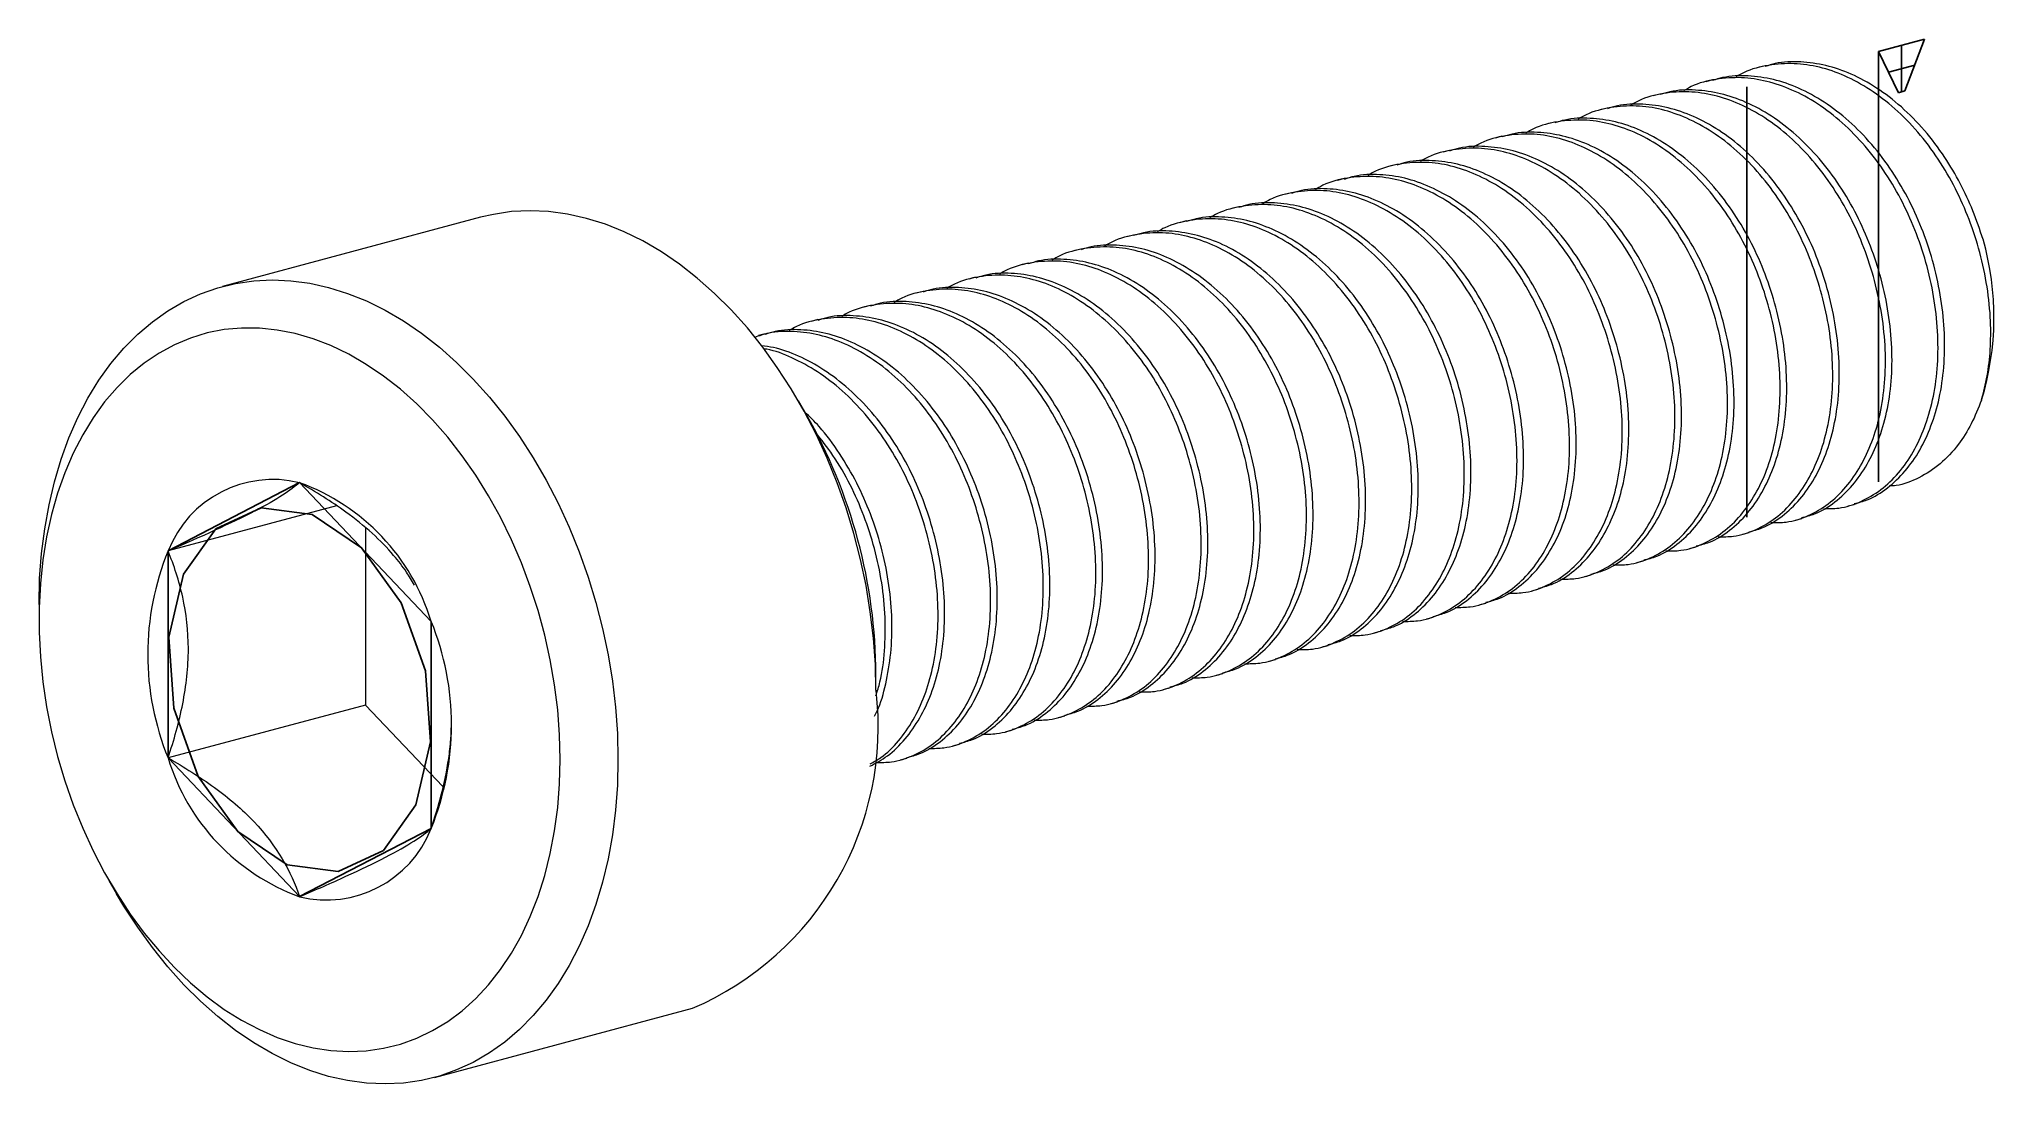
# Model space of a CAD drawing. Header units: millimetres. Extents: x -12.4 to 0.8, y -5.5 to 1.5.
import ezdxf

# ---------------------------------------------------------------- set-up
doc = ezdxf.new("R2010")
doc.units = ezdxf.units.MM
doc.linetypes.add('CENTERX2', pattern=[20.32, 12.7, -2.54, 2.54, -2.54])

msp = doc.modelspace()

# ---------------------------------------------------------------- linework, layer by layer
at = {"color": 7, "linetype": 'Continuous'}
for p, q in [((0.309, 1.528), (0, 1.445)), ((0.133, 1.168), (0, 1.445)), ((0.309, 1.528), (0.177, 1.18)), ((0.177, 1.18), (0.133, 1.168)), ((-10.607, -1.451), (-11.49, -1.91)), ((-9.723, -2.383), (-10.607, -1.451)), ((-11.49, -1.91), (-11.49, -3.3)), ((-9.723, -3.774), (-9.723, -2.383)), ((-11.49, -3.3), (-10.607, -4.232)), ((-10.607, -4.232), (-9.723, -3.774))]:
    msp.add_line(p, q, dxfattribs=at)
at = {"color": 7, "linetype": 'CENTERX2'}
for p, q in [((0, 1.445), (0, -1.445)), ((0.155, 1.487), (0.155, 1.174)), ((0.243, 1.354), (0.066, 1.306)), ((-0.884, 1.208), (-0.884, -1.682))]:
    msp.add_line(p, q, dxfattribs=at)
at = {"color": 7, "linetype": 'Continuous', "lineweight": 15}
for p, q in [((-0.762, 1.349), (-0.807, 1.337)), ((-1.116, 1.254), (-1.16, 1.242)), ((-1.823, 1.064), (-1.867, 1.053)), ((-1.47, 1.159), (-1.514, 1.147)), ((-2.177, 0.97), (-2.221, 0.958)), ((-2.53, 0.875), (-2.574, 0.863)), ((-3.237, 0.686), (-3.282, 0.674)), ((-2.884, 0.78), (-2.928, 0.768)), ((-3.591, 0.591), (-3.635, 0.579)), ((-4.298, 0.401), (-4.342, 0.39)), ((-3.944, 0.496), (-3.989, 0.484)), ((-9.391, 0.331), (-11.124, -0.133)), ((-4.652, 0.307), (-4.696, 0.295)), ((-5.005, 0.212), (-5.049, 0.2)), ((-5.712, 0.023), (-5.756, 0.011)), ((-5.359, 0.117), (-5.403, 0.105)), ((-6.066, -0.072), (-6.11, -0.084)), ((-6.773, -0.262), (-6.817, -0.273)), ((-6.419, -0.167), (-6.464, -0.179)), ((-7.126, -0.356), (-7.171, -0.368)), ((-7.48, -0.451), (-7.524, -0.463)), ((-7.204, -0.992), (-7.256, -0.902)), ((-10.359, -1.606), (-11.49, -1.91)), ((-0.561, -1.703), (-0.516, -1.691)), ((-0.207, -1.608), (-0.163, -1.597)), ((-10.165, -1.755), (-10.165, -2.945)), ((-0.914, -1.798), (-0.87, -1.786)), ((-1.268, -1.893), (-1.224, -1.881)), ((-1.975, -2.082), (-1.931, -2.07)), ((-1.621, -1.987), (-1.577, -1.975)), ((-2.328, -2.177), (-2.284, -2.165)), ((-12.357, -2.269), (-12.357, -2.373)), ((-3.036, -2.366), (-2.991, -2.354)), ((-2.682, -2.271), (-2.638, -2.26)), ((-3.389, -2.461), (-3.345, -2.449)), ((-3.743, -2.556), (-3.698, -2.544)), ((-6.735, -2.846), (-6.735, -2.742)), ((-4.45, -2.745), (-4.406, -2.733)), ((-4.096, -2.65), (-4.052, -2.638)), ((-4.803, -2.84), (-4.759, -2.828)), ((-10.165, -2.945), (-11.49, -3.3)), ((-10.165, -2.945), (-9.645, -3.493)), ((-5.51, -3.029), (-5.466, -3.017)), ((-5.157, -2.934), (-5.113, -2.923)), ((-5.864, -3.124), (-5.82, -3.112)), ((-6.217, -3.219), (-6.173, -3.207)), ((-6.571, -3.313), (-6.527, -3.302)), ((-11.888, -4.123), (-11.836, -4.213)), ((-9.7, -5.446), (-7.968, -4.982))]:
    msp.add_line(p, q, dxfattribs=at)
at = {"color": 7, "linetype": 'Continuous', "lineweight": 15, "flags": 128}
for points in [[(-6.735, -2.846), (-6.739, -2.672), (-6.752, -2.496), (-6.773, -2.319), (-6.801, -2.143), (-6.838, -1.967), (-6.883, -1.793), (-6.936, -1.621), (-6.996, -1.452), (-7.063, -1.287), (-7.137, -1.126), (-7.218, -0.97), (-7.305, -0.82), (-7.398, -0.677), (-7.496, -0.541), (-7.599, -0.412), (-7.707, -0.291), (-7.82, -0.18), (-7.936, -0.077), (-8.055, 0.016), (-8.176, 0.099), (-8.3, 0.172), (-8.426, 0.233), (-8.553, 0.284), (-8.68, 0.324), (-8.807, 0.352), (-8.934, 0.369), (-9.059, 0.375), (-9.183, 0.369), (-9.305, 0.351), (-9.391, 0.331)], [(-12.357, -2.269), (-12.353, -2.096), (-12.34, -1.927), (-12.319, -1.762), (-12.29, -1.601), (-12.253, -1.445), (-12.209, -1.294), (-12.156, -1.15), (-12.096, -1.014), (-12.029, -0.884), (-11.955, -0.763), (-11.874, -0.651), (-11.787, -0.548), (-11.694, -0.454), (-11.596, -0.37), (-11.492, -0.297), (-11.384, -0.235), (-11.272, -0.183), (-11.156, -0.142), (-11.037, -0.113), (-10.915, -0.096), (-10.792, -0.089), (-10.666, -0.095), (-10.539, -0.112), (-10.412, -0.14), (-10.285, -0.18), (-10.158, -0.231), (-10.033, -0.293), (-9.909, -0.365), (-9.787, -0.448), (-9.668, -0.541), (-9.552, -0.644), (-9.44, -0.756), (-9.332, -0.876), (-9.228, -1.005), (-9.13, -1.141), (-9.037, -1.284), (-8.95, -1.434), (-8.869, -1.59), (-8.795, -1.751), (-8.728, -1.916), (-8.668, -2.085), (-8.616, -2.257), (-8.571, -2.431), (-8.534, -2.607), (-8.505, -2.784), (-8.484, -2.96), (-8.472, -3.136), (-8.468, -3.31)], [(-8.857, -3.31), (-8.861, -3.145), (-8.873, -2.978), (-8.894, -2.81), (-8.923, -2.642), (-8.96, -2.476), (-9.005, -2.311), (-9.057, -2.149), (-9.117, -1.99), (-9.184, -1.835), (-9.257, -1.684), (-9.337, -1.54), (-9.424, -1.401), (-9.515, -1.27), (-9.612, -1.146), (-9.714, -1.03), (-9.82, -0.922), (-9.93, -0.824), (-10.043, -0.735), (-10.159, -0.657), (-10.276, -0.588), (-10.396, -0.531), (-10.516, -0.485), (-10.637, -0.449), (-10.757, -0.426), (-10.877, -0.413), (-10.996, -0.413), (-11.113, -0.423), (-11.227, -0.446), (-11.339, -0.48), (-11.447, -0.525), (-11.55, -0.581), (-11.65, -0.648), (-11.744, -0.725), (-11.833, -0.812), (-11.917, -0.909), (-11.994, -1.016), (-12.064, -1.131), (-12.127, -1.254), (-12.183, -1.385), (-12.232, -1.522), (-12.273, -1.666), (-12.306, -1.816), (-12.331, -1.97), (-12.347, -2.129), (-12.356, -2.291), (-12.356, -2.455), (-12.347, -2.622), (-12.331, -2.789), (-12.306, -2.957), (-12.273, -3.124), (-12.232, -3.29), (-12.183, -3.454), (-12.127, -3.615), (-12.064, -3.772), (-11.994, -3.924), (-11.917, -4.072), (-11.833, -4.214), (-11.744, -4.349), (-11.65, -4.477), (-11.55, -4.597), (-11.447, -4.709), (-11.339, -4.811), (-11.227, -4.905), (-11.113, -4.989), (-10.996, -5.062), (-10.877, -5.125), (-10.757, -5.177), (-10.637, -5.218), (-10.516, -5.247), (-10.396, -5.265), (-10.276, -5.272), (-10.159, -5.267), (-10.043, -5.25), (-9.93, -5.222), (-9.82, -5.183), (-9.714, -5.132), (-9.612, -5.07), (-9.515, -4.998), (-9.424, -4.916), (-9.337, -4.824), (-9.257, -4.722), (-9.184, -4.611), (-9.117, -4.492), (-9.057, -4.365), (-9.005, -4.231), (-8.96, -4.09), (-8.923, -3.943), (-8.894, -3.791), (-8.873, -3.634), (-8.861, -3.474), (-8.857, -3.31)], [(-8.468, -3.31), (-8.472, -3.483), (-8.484, -3.652), (-8.505, -3.817), (-8.534, -3.978), (-8.571, -4.134), (-8.616, -4.285), (-8.668, -4.429), (-8.728, -4.565), (-8.795, -4.695), (-8.869, -4.816), (-8.95, -4.928), (-9.037, -5.031), (-9.13, -5.125), (-9.228, -5.209), (-9.332, -5.282), (-9.44, -5.345), (-9.552, -5.396), (-9.668, -5.437), (-9.787, -5.466), (-9.909, -5.484), (-10.033, -5.49), (-10.158, -5.484), (-10.285, -5.467), (-10.412, -5.439), (-10.539, -5.399), (-10.666, -5.348), (-10.792, -5.286), (-10.915, -5.214), (-11.037, -5.131), (-11.156, -5.038), (-11.272, -4.935), (-11.384, -4.824), (-11.492, -4.703), (-11.596, -4.574), (-11.694, -4.438), (-11.787, -4.295), (-11.836, -4.213)]]:
    msp.add_lwpolyline(points, dxfattribs=at)
at = {"color": 7, "linetype": 'CENTERX2', "flags": 128}
msp.add_lwpolyline([(-9.761, -2.716), (-9.925, -2.258), (-10.192, -1.889), (-10.522, -1.666), (-10.865, -1.621), (-11.169, -1.762), (-11.387, -2.067), (-11.486, -2.49), (-11.452, -2.967), (-11.289, -3.425), (-11.022, -3.794), (-10.691, -4.018), (-10.348, -4.063), (-10.044, -3.922), (-9.826, -3.616), (-9.727, -3.193), (-9.761, -2.716)], dxfattribs=at)
at = {"color": 7, "linetype": 'Continuous', "lineweight": 15}
for centre, radius, start, end in [((-1.139, -0.34), 1.914, 343.0475, 15.8629), ((-10.287, -2.756), 3.552, 0.2223, 29.7736), ((-10.787, -2.185), 0.755, 76.1863, 158.6486), ((-11.095, -2.8), 1.434, 16.8776, 70.0801), ((-9.79, -2.605), 1.837, 157.7615, 202.2385), ((-11.423, -3.078), 1.837, 337.7615, 22.2385), ((-8.778, -3.09), 2.058, 293.1906, 6.8079), ((-10.118, -2.884), 1.434, 196.8776, 250.0801), ((-10.426, -3.499), 0.755, 256.1863, 338.6486)]:
    msp.add_arc(centre, radius, start, end, dxfattribs=at)
for points, knots in [([(0.691, -0.898), (0.705, -0.844), (0.733, -0.735), (0.753, -0.556), (0.755, -0.356), (0.733, -0.136), (0.684, 0.094), (0.612, 0.316), (0.519, 0.527), (0.403, 0.726), (0.266, 0.907), (0.111, 1.065), (-0.055, 1.192), (-0.226, 1.286), (-0.398, 1.344), (-0.57, 1.369), (-0.74, 1.356), (-0.871, 1.324), (-0.939, 1.285), (-0.957, 1.275)], [0, 0, 0, 0, 0.0523712, 0.1056789, 0.1594675, 0.2238322, 0.287376, 0.3493394, 0.4101503, 0.4727188, 0.5366248, 0.601082, 0.6652625, 0.7283592, 0.7896452, 0.8509312, 0.914028, 0.9782084, 1, 1, 1, 1]), ([(0.702, 0.183), (0.68, 0.248), (0.637, 0.376), (0.55, 0.561), (0.442, 0.744), (0.31, 0.919), (0.155, 1.077), (-0.011, 1.204), (-0.182, 1.297), (-0.354, 1.356), (-0.525, 1.379), (-0.663, 1.376), (-0.739, 1.351), (-0.761, 1.344)], [0, 0, 0, 0, 0.086306, 0.171997, 0.260086, 0.361289, 0.463364, 0.565001, 0.664921, 0.761974, 0.859028, 0.958948, 1, 1, 1, 1]), ([(-0.518, -1.687), (-0.488, -1.679), (-0.408, -1.659), (-0.292, -1.586), (-0.173, -1.474), (-0.075, -1.333), (0.003, -1.167), (0.058, -0.98), (0.089, -0.771), (0.093, -0.546), (0.07, -0.314), (0.021, -0.083), (-0.051, 0.138), (-0.144, 0.35), (-0.26, 0.548), (-0.397, 0.73), (-0.552, 0.887), (-0.718, 1.015), (-0.889, 1.108), (-1.061, 1.167), (-1.232, 1.19), (-1.37, 1.186), (-1.446, 1.162), (-1.468, 1.155)], [0, 0, 0, 0, 0.030355, 0.081497, 0.132201, 0.181845, 0.230094, 0.279257, 0.329675, 0.380743, 0.431812, 0.482229, 0.531393, 0.579642, 0.629285, 0.67999, 0.731132, 0.782055, 0.832117, 0.880743, 0.929369, 0.979432, 1, 1, 1, 1]), ([(-0.37, -1.626), (-0.335, -1.626), (-0.249, -1.626), (-0.118, -1.583), (0.017, -1.504), (0.136, -1.391), (0.235, -1.25), (0.312, -1.084), (0.367, -0.897), (0.398, -0.688), (0.402, -0.463), (0.379, -0.231), (0.33, -0.001), (0.258, 0.221), (0.165, 0.432), (0.049, 0.631), (-0.088, 0.813), (-0.242, 0.97), (-0.408, 1.098), (-0.58, 1.191), (-0.751, 1.249), (-0.923, 1.275), (-1.094, 1.262), (-1.225, 1.23), (-1.293, 1.19), (-1.31, 1.18)], [0, 0, 0, 0, 0.030172, 0.076404, 0.122836, 0.168871, 0.213942, 0.257747, 0.302382, 0.348156, 0.394522, 0.440887, 0.486661, 0.531296, 0.575101, 0.620172, 0.666207, 0.712639, 0.758871, 0.804323, 0.848471, 0.892618, 0.93807, 0.984302, 1, 1, 1, 1]), ([(-0.164, -1.592), (-0.134, -1.585), (-0.055, -1.565), (0.061, -1.491), (0.18, -1.379), (0.279, -1.238), (0.356, -1.073), (0.412, -0.885), (0.442, -0.676), (0.447, -0.451), (0.423, -0.219), (0.375, 0.011), (0.303, 0.233), (0.209, 0.444), (0.094, 0.643), (-0.044, 0.825), (-0.198, 0.982), (-0.364, 1.109), (-0.535, 1.203), (-0.707, 1.262), (-0.878, 1.285), (-1.016, 1.281), (-1.093, 1.257), (-1.115, 1.249)], [0, 0, 0, 0, 0.030355, 0.081497, 0.132201, 0.181845, 0.230094, 0.279257, 0.329675, 0.380743, 0.431812, 0.482229, 0.531393, 0.579642, 0.629285, 0.67999, 0.731132, 0.782055, 0.832117, 0.880743, 0.929369, 0.979432, 1, 1, 1, 1]), ([(-1.077, -1.815), (-1.043, -1.815), (-0.956, -1.815), (-0.825, -1.773), (-0.69, -1.694), (-0.571, -1.58), (-0.473, -1.439), (-0.395, -1.274), (-0.34, -1.086), (-0.309, -0.877), (-0.305, -0.652), (-0.328, -0.42), (-0.377, -0.19), (-0.449, 0.032), (-0.542, 0.243), (-0.658, 0.441), (-0.795, 0.623), (-0.949, 0.781), (-1.116, 0.908), (-1.287, 1.001), (-1.458, 1.06), (-1.63, 1.085), (-1.801, 1.072), (-1.932, 1.04), (-2, 1.001), (-2.017, 0.991)], [0, 0, 0, 0, 0.030172, 0.076404, 0.122836, 0.168871, 0.213942, 0.257747, 0.302382, 0.348156, 0.394522, 0.440887, 0.486661, 0.531296, 0.575101, 0.620172, 0.666207, 0.712639, 0.758871, 0.804323, 0.848471, 0.892618, 0.93807, 0.984302, 1, 1, 1, 1]), ([(-0.871, -1.782), (-0.842, -1.774), (-0.762, -1.754), (-0.646, -1.681), (-0.527, -1.569), (-0.428, -1.427), (-0.351, -1.262), (-0.296, -1.074), (-0.265, -0.865), (-0.261, -0.641), (-0.284, -0.409), (-0.333, -0.178), (-0.404, 0.044), (-0.498, 0.255), (-0.614, 0.453), (-0.751, 0.635), (-0.905, 0.793), (-1.071, 0.92), (-1.242, 1.013), (-1.414, 1.072), (-1.586, 1.095), (-1.723, 1.092), (-1.8, 1.067), (-1.822, 1.06)], [0, 0, 0, 0, 0.030355, 0.081497, 0.132201, 0.181845, 0.230094, 0.279257, 0.329675, 0.380743, 0.431812, 0.482229, 0.531393, 0.579642, 0.629285, 0.67999, 0.731132, 0.782055, 0.832117, 0.880743, 0.929369, 0.979432, 1, 1, 1, 1]), ([(-0.723, -1.72), (-0.689, -1.72), (-0.602, -1.72), (-0.472, -1.678), (-0.336, -1.599), (-0.217, -1.486), (-0.119, -1.345), (-0.041, -1.179), (0.014, -0.991), (0.045, -0.782), (0.049, -0.558), (0.026, -0.326), (-0.023, -0.095), (-0.095, 0.126), (-0.188, 0.338), (-0.304, 0.536), (-0.441, 0.718), (-0.596, 0.876), (-0.762, 1.003), (-0.933, 1.096), (-1.105, 1.155), (-1.277, 1.18), (-1.447, 1.167), (-1.578, 1.135), (-1.647, 1.095), (-1.664, 1.085)], [0, 0, 0, 0, 0.030172, 0.076404, 0.122836, 0.168871, 0.213942, 0.257747, 0.302382, 0.348156, 0.394522, 0.440887, 0.486661, 0.531296, 0.575101, 0.620172, 0.666207, 0.712639, 0.758871, 0.804323, 0.848471, 0.892618, 0.93807, 0.984302, 1, 1, 1, 1]), ([(-1.43, -1.91), (-1.396, -1.91), (-1.309, -1.91), (-1.179, -1.867), (-1.043, -1.789), (-0.924, -1.675), (-0.826, -1.534), (-0.748, -1.369), (-0.693, -1.181), (-0.663, -0.972), (-0.658, -0.747), (-0.681, -0.515), (-0.73, -0.285), (-0.802, -0.063), (-0.896, 0.148), (-1.011, 0.347), (-1.148, 0.528), (-1.303, 0.686), (-1.469, 0.813), (-1.64, 0.907), (-1.812, 0.965), (-1.984, 0.99), (-2.154, 0.977), (-2.286, 0.946), (-2.354, 0.906), (-2.371, 0.896)], [0, 0, 0, 0, 0.030172, 0.076404, 0.122836, 0.168871, 0.213942, 0.257747, 0.302382, 0.348156, 0.394522, 0.440887, 0.486661, 0.531296, 0.575101, 0.620172, 0.666207, 0.712639, 0.758871, 0.804323, 0.848471, 0.892618, 0.93807, 0.984302, 1, 1, 1, 1]), ([(-1.225, -1.876), (-1.195, -1.869), (-1.115, -1.849), (-0.999, -1.776), (-0.88, -1.664), (-0.782, -1.522), (-0.704, -1.357), (-0.649, -1.169), (-0.618, -0.96), (-0.614, -0.735), (-0.637, -0.503), (-0.686, -0.273), (-0.758, -0.051), (-0.851, 0.16), (-0.967, 0.359), (-1.104, 0.54), (-1.259, 0.698), (-1.425, 0.825), (-1.596, 0.918), (-1.768, 0.978), (-1.939, 1), (-2.077, 0.997), (-2.153, 0.972), (-2.175, 0.965)], [0, 0, 0, 0, 0.030355, 0.081497, 0.132201, 0.181845, 0.230094, 0.279257, 0.329675, 0.380743, 0.431812, 0.482229, 0.531393, 0.579642, 0.629285, 0.67999, 0.731132, 0.782055, 0.832117, 0.880743, 0.929369, 0.979432, 1, 1, 1, 1]), ([(-2.137, -2.099), (-2.103, -2.099), (-2.017, -2.099), (-1.886, -2.057), (-1.75, -1.978), (-1.632, -1.865), (-1.533, -1.724), (-1.456, -1.558), (-1.4, -1.37), (-1.37, -1.161), (-1.365, -0.937), (-1.388, -0.705), (-1.437, -0.474), (-1.509, -0.252), (-1.603, -0.041), (-1.718, 0.157), (-1.856, 0.339), (-2.01, 0.497), (-2.176, 0.624), (-2.347, 0.717), (-2.519, 0.776), (-2.691, 0.801), (-2.861, 0.788), (-2.993, 0.756), (-3.061, 0.717), (-3.078, 0.706)], [0, 0, 0, 0, 0.030172, 0.076404, 0.122836, 0.168871, 0.213942, 0.257747, 0.302382, 0.348156, 0.394522, 0.440887, 0.486661, 0.531296, 0.575101, 0.620172, 0.666207, 0.712639, 0.758871, 0.804323, 0.848471, 0.892618, 0.93807, 0.984302, 1, 1, 1, 1]), ([(-1.932, -2.066), (-1.902, -2.058), (-1.823, -2.038), (-1.706, -1.965), (-1.587, -1.853), (-1.489, -1.712), (-1.411, -1.546), (-1.356, -1.358), (-1.325, -1.149), (-1.321, -0.925), (-1.344, -0.693), (-1.393, -0.462), (-1.465, -0.241), (-1.558, -0.029), (-1.674, 0.169), (-1.811, 0.351), (-1.966, 0.509), (-2.132, 0.636), (-2.303, 0.729), (-2.475, 0.788), (-2.646, 0.811), (-2.784, 0.808), (-2.86, 0.783), (-2.883, 0.776)], [0, 0, 0, 0, 0.030355, 0.081497, 0.132201, 0.181845, 0.230094, 0.279257, 0.329675, 0.380743, 0.431812, 0.482229, 0.531393, 0.579642, 0.629285, 0.67999, 0.731132, 0.782055, 0.832117, 0.880743, 0.929369, 0.979432, 1, 1, 1, 1]), ([(-1.784, -2.004), (-1.75, -2.004), (-1.663, -2.004), (-1.533, -1.962), (-1.397, -1.883), (-1.278, -1.77), (-1.18, -1.629), (-1.102, -1.463), (-1.047, -1.276), (-1.016, -1.067), (-1.012, -0.842), (-1.035, -0.61), (-1.084, -0.379), (-1.156, -0.158), (-1.249, 0.054), (-1.365, 0.252), (-1.502, 0.434), (-1.657, 0.591), (-1.823, 0.719), (-1.994, 0.812), (-2.165, 0.871), (-2.337, 0.896), (-2.508, 0.883), (-2.639, 0.851), (-2.707, 0.811), (-2.724, 0.801)], [0, 0, 0, 0, 0.030172, 0.076404, 0.122836, 0.168871, 0.213942, 0.257747, 0.302382, 0.348156, 0.394522, 0.440887, 0.486661, 0.531296, 0.575101, 0.620172, 0.666207, 0.712639, 0.758871, 0.804323, 0.848471, 0.892618, 0.93807, 0.984302, 1, 1, 1, 1]), ([(-1.578, -1.971), (-1.549, -1.964), (-1.469, -1.944), (-1.353, -1.87), (-1.234, -1.758), (-1.136, -1.617), (-1.058, -1.452), (-1.003, -1.264), (-0.972, -1.055), (-0.968, -0.83), (-0.991, -0.598), (-1.04, -0.368), (-1.112, -0.146), (-1.205, 0.065), (-1.321, 0.264), (-1.458, 0.446), (-1.612, 0.603), (-1.778, 0.731), (-1.95, 0.824), (-2.121, 0.883), (-2.293, 0.906), (-2.431, 0.902), (-2.507, 0.878), (-2.529, 0.871)], [0, 0, 0, 0, 0.030355, 0.081497, 0.132201, 0.181845, 0.230094, 0.279257, 0.329675, 0.380743, 0.431812, 0.482229, 0.531393, 0.579642, 0.629285, 0.67999, 0.731132, 0.782055, 0.832117, 0.880743, 0.929369, 0.979432, 1, 1, 1, 1]), ([(-2.491, -2.194), (-2.457, -2.194), (-2.37, -2.194), (-2.24, -2.152), (-2.104, -2.073), (-1.985, -1.959), (-1.887, -1.818), (-1.809, -1.653), (-1.754, -1.465), (-1.723, -1.256), (-1.719, -1.031), (-1.742, -0.799), (-1.791, -0.569), (-1.863, -0.347), (-1.956, -0.136), (-2.072, 0.063), (-2.209, 0.244), (-2.364, 0.402), (-2.53, 0.529), (-2.701, 0.622), (-2.873, 0.681), (-3.044, 0.706), (-3.215, 0.693), (-3.346, 0.661), (-3.414, 0.622), (-3.432, 0.612)], [0, 0, 0, 0, 0.030172, 0.076404, 0.122836, 0.168871, 0.213942, 0.257747, 0.302382, 0.348156, 0.394522, 0.440887, 0.486661, 0.531296, 0.575101, 0.620172, 0.666207, 0.712639, 0.758871, 0.804323, 0.848471, 0.892618, 0.93807, 0.984302, 1, 1, 1, 1]), ([(-2.285, -2.16), (-2.256, -2.153), (-2.176, -2.133), (-2.06, -2.06), (-1.941, -1.948), (-1.843, -1.806), (-1.765, -1.641), (-1.71, -1.453), (-1.679, -1.244), (-1.675, -1.019), (-1.698, -0.787), (-1.747, -0.557), (-1.819, -0.335), (-1.912, -0.124), (-2.028, 0.074), (-2.165, 0.256), (-2.319, 0.414), (-2.486, 0.541), (-2.657, 0.634), (-2.829, 0.693), (-3, 0.716), (-3.138, 0.713), (-3.214, 0.688), (-3.236, 0.681)], [0, 0, 0, 0, 0.030355, 0.081497, 0.132201, 0.181845, 0.230094, 0.279257, 0.329675, 0.380743, 0.431812, 0.482229, 0.531393, 0.579642, 0.629285, 0.67999, 0.731132, 0.782055, 0.832117, 0.880743, 0.929369, 0.979432, 1, 1, 1, 1]), ([(-2.993, -2.35), (-2.963, -2.342), (-2.883, -2.322), (-2.767, -2.249), (-2.648, -2.137), (-2.55, -1.996), (-2.472, -1.83), (-2.417, -1.643), (-2.386, -1.434), (-2.382, -1.209), (-2.405, -0.977), (-2.454, -0.747), (-2.526, -0.525), (-2.619, -0.313), (-2.735, -0.115), (-2.872, 0.067), (-3.027, 0.224), (-3.193, 0.352), (-3.364, 0.445), (-3.536, 0.504), (-3.707, 0.527), (-3.845, 0.523), (-3.921, 0.499), (-3.943, 0.492)], [0, 0, 0, 0, 0.030355, 0.081497, 0.132201, 0.181845, 0.230094, 0.279257, 0.329675, 0.380743, 0.431812, 0.482229, 0.531393, 0.579642, 0.629285, 0.67999, 0.731132, 0.782055, 0.832117, 0.880743, 0.929369, 0.979432, 1, 1, 1, 1]), ([(-2.845, -2.289), (-2.81, -2.289), (-2.724, -2.289), (-2.593, -2.246), (-2.457, -2.168), (-2.339, -2.054), (-2.24, -1.913), (-2.163, -1.748), (-2.108, -1.56), (-2.077, -1.351), (-2.073, -1.126), (-2.096, -0.894), (-2.144, -0.664), (-2.216, -0.442), (-2.31, -0.231), (-2.426, -0.032), (-2.563, 0.15), (-2.717, 0.307), (-2.883, 0.435), (-3.054, 0.528), (-3.226, 0.586), (-3.398, 0.611), (-3.568, 0.599), (-3.7, 0.567), (-3.768, 0.527), (-3.785, 0.517)], [0, 0, 0, 0, 0.030172, 0.076404, 0.122836, 0.168871, 0.213942, 0.257747, 0.302382, 0.348156, 0.394522, 0.440887, 0.486661, 0.531296, 0.575101, 0.620172, 0.666207, 0.712639, 0.758871, 0.804323, 0.848471, 0.892618, 0.93807, 0.984302, 1, 1, 1, 1]), ([(-2.639, -2.255), (-2.609, -2.248), (-2.53, -2.228), (-2.414, -2.154), (-2.294, -2.042), (-2.196, -1.901), (-2.118, -1.736), (-2.063, -1.548), (-2.033, -1.339), (-2.028, -1.114), (-2.051, -0.882), (-2.1, -0.652), (-2.172, -0.43), (-2.266, -0.219), (-2.381, -0.02), (-2.518, 0.161), (-2.673, 0.319), (-2.839, 0.446), (-3.01, 0.539), (-3.182, 0.599), (-3.353, 0.622), (-3.491, 0.618), (-3.567, 0.594), (-3.59, 0.586)], [0, 0, 0, 0, 0.030355, 0.081497, 0.132201, 0.181845, 0.230094, 0.279257, 0.329675, 0.380743, 0.431812, 0.482229, 0.531393, 0.579642, 0.629285, 0.67999, 0.731132, 0.782055, 0.832117, 0.880743, 0.929369, 0.979432, 1, 1, 1, 1]), ([(-3.552, -2.478), (-3.517, -2.478), (-3.431, -2.478), (-3.3, -2.436), (-3.164, -2.357), (-3.046, -2.243), (-2.947, -2.102), (-2.87, -1.937), (-2.815, -1.749), (-2.784, -1.54), (-2.78, -1.315), (-2.803, -1.083), (-2.852, -0.853), (-2.924, -0.631), (-3.017, -0.42), (-3.133, -0.222), (-3.27, -0.04), (-3.424, 0.118), (-3.59, 0.245), (-3.762, 0.338), (-3.933, 0.397), (-4.105, 0.422), (-4.276, 0.409), (-4.407, 0.377), (-4.475, 0.338), (-4.492, 0.328)], [0, 0, 0, 0, 0.030172, 0.076404, 0.122836, 0.168871, 0.213942, 0.257747, 0.302382, 0.348156, 0.394522, 0.440887, 0.486661, 0.531296, 0.575101, 0.620172, 0.666207, 0.712639, 0.758871, 0.804323, 0.848471, 0.892618, 0.93807, 0.984302, 1, 1, 1, 1]), ([(-3.346, -2.445), (-3.316, -2.437), (-3.237, -2.417), (-3.121, -2.344), (-3.001, -2.232), (-2.903, -2.09), (-2.826, -1.925), (-2.77, -1.737), (-2.74, -1.528), (-2.735, -1.304), (-2.759, -1.072), (-2.807, -0.841), (-2.879, -0.619), (-2.973, -0.408), (-3.088, -0.21), (-3.226, -0.028), (-3.38, 0.13), (-3.546, 0.257), (-3.717, 0.35), (-3.889, 0.409), (-4.06, 0.432), (-4.198, 0.429), (-4.275, 0.404), (-4.297, 0.397)], [0, 0, 0, 0, 0.030355, 0.081497, 0.132201, 0.181845, 0.230094, 0.279257, 0.329675, 0.380743, 0.431812, 0.482229, 0.531393, 0.579642, 0.629285, 0.67999, 0.731132, 0.782055, 0.832117, 0.880743, 0.929369, 0.979432, 1, 1, 1, 1]), ([(-3.198, -2.383), (-3.164, -2.383), (-3.077, -2.383), (-2.947, -2.341), (-2.811, -2.262), (-2.692, -2.149), (-2.594, -2.008), (-2.516, -1.842), (-2.461, -1.654), (-2.43, -1.445), (-2.426, -1.221), (-2.449, -0.989), (-2.498, -0.758), (-2.57, -0.537), (-2.663, -0.325), (-2.779, -0.127), (-2.916, 0.055), (-3.071, 0.213), (-3.237, 0.34), (-3.408, 0.433), (-3.58, 0.492), (-3.752, 0.517), (-3.922, 0.504), (-4.053, 0.472), (-4.121, 0.432), (-4.139, 0.422)], [0, 0, 0, 0, 0.030172, 0.076404, 0.122836, 0.168871, 0.213942, 0.257747, 0.302382, 0.348156, 0.394522, 0.440887, 0.486661, 0.531296, 0.575101, 0.620172, 0.666207, 0.712639, 0.758871, 0.804323, 0.848471, 0.892618, 0.93807, 0.984302, 1, 1, 1, 1]), ([(-3.905, -2.573), (-3.871, -2.573), (-3.784, -2.573), (-3.654, -2.53), (-3.518, -2.452), (-3.399, -2.338), (-3.301, -2.197), (-3.223, -2.032), (-3.168, -1.844), (-3.137, -1.635), (-3.133, -1.41), (-3.156, -1.178), (-3.205, -0.948), (-3.277, -0.726), (-3.37, -0.515), (-3.486, -0.316), (-3.623, -0.135), (-3.778, 0.023), (-3.944, 0.15), (-4.115, 0.244), (-4.287, 0.302), (-4.459, 0.327), (-4.629, 0.314), (-4.76, 0.282), (-4.829, 0.243), (-4.846, 0.233)], [0, 0, 0, 0, 0.030172, 0.076404, 0.122836, 0.168871, 0.213942, 0.257747, 0.302382, 0.348156, 0.394522, 0.440887, 0.486661, 0.531296, 0.575101, 0.620172, 0.666207, 0.712639, 0.758871, 0.804323, 0.848471, 0.892618, 0.93807, 0.984302, 1, 1, 1, 1]), ([(-3.7, -2.539), (-3.67, -2.532), (-3.59, -2.512), (-3.474, -2.439), (-3.355, -2.327), (-3.257, -2.185), (-3.179, -2.02), (-3.124, -1.832), (-3.093, -1.623), (-3.089, -1.398), (-3.112, -1.166), (-3.161, -0.936), (-3.233, -0.714), (-3.326, -0.503), (-3.442, -0.304), (-3.579, -0.123), (-3.734, 0.035), (-3.9, 0.162), (-4.071, 0.255), (-4.243, 0.315), (-4.414, 0.337), (-4.552, 0.334), (-4.628, 0.309), (-4.65, 0.302)], [0, 0, 0, 0, 0.030355, 0.081497, 0.132201, 0.181845, 0.230094, 0.279257, 0.329675, 0.380743, 0.431812, 0.482229, 0.531393, 0.579642, 0.629285, 0.67999, 0.731132, 0.782055, 0.832117, 0.880743, 0.929369, 0.979432, 1, 1, 1, 1]), ([(-4.612, -2.762), (-4.578, -2.762), (-4.491, -2.762), (-4.361, -2.72), (-4.225, -2.641), (-4.106, -2.528), (-4.008, -2.387), (-3.93, -2.221), (-3.875, -2.033), (-3.845, -1.824), (-3.84, -1.6), (-3.863, -1.368), (-3.912, -1.137), (-3.984, -0.915), (-4.078, -0.704), (-4.193, -0.506), (-4.33, -0.324), (-4.485, -0.166), (-4.651, -0.039), (-4.822, 0.054), (-4.994, 0.113), (-5.166, 0.138), (-5.336, 0.125), (-5.468, 0.093), (-5.536, 0.053), (-5.553, 0.043)], [0, 0, 0, 0, 0.030172, 0.076404, 0.122836, 0.168871, 0.213942, 0.257747, 0.302382, 0.348156, 0.394522, 0.440887, 0.486661, 0.531296, 0.575101, 0.620172, 0.666207, 0.712639, 0.758871, 0.804323, 0.848471, 0.892618, 0.93807, 0.984302, 1, 1, 1, 1]), ([(-4.407, -2.729), (-4.377, -2.721), (-4.297, -2.701), (-4.181, -2.628), (-4.062, -2.516), (-3.964, -2.375), (-3.886, -2.209), (-3.831, -2.022), (-3.8, -1.812), (-3.796, -1.588), (-3.819, -1.356), (-3.868, -1.125), (-3.94, -0.904), (-4.033, -0.692), (-4.149, -0.494), (-4.286, -0.312), (-4.441, -0.155), (-4.607, -0.027), (-4.778, 0.066), (-4.95, 0.125), (-5.121, 0.148), (-5.259, 0.144), (-5.335, 0.12), (-5.357, 0.113)], [0, 0, 0, 0, 0.030355, 0.081497, 0.132201, 0.181845, 0.230094, 0.279257, 0.329675, 0.380743, 0.431812, 0.482229, 0.531393, 0.579642, 0.629285, 0.67999, 0.731132, 0.782055, 0.832117, 0.880743, 0.929369, 0.979432, 1, 1, 1, 1]), ([(-4.259, -2.668), (-4.225, -2.667), (-4.138, -2.667), (-4.007, -2.625), (-3.872, -2.546), (-3.753, -2.433), (-3.655, -2.292), (-3.577, -2.126), (-3.522, -1.939), (-3.491, -1.73), (-3.487, -1.505), (-3.51, -1.273), (-3.559, -1.043), (-3.631, -0.821), (-3.724, -0.61), (-3.84, -0.411), (-3.977, -0.229), (-4.131, -0.072), (-4.298, 0.056), (-4.469, 0.149), (-4.64, 0.207), (-4.812, 0.233), (-4.983, 0.22), (-5.114, 0.188), (-5.182, 0.148), (-5.199, 0.138)], [0, 0, 0, 0, 0.0301716, 0.076404, 0.1228358, 0.1688706, 0.2139419, 0.2577471, 0.3023825, 0.3481563, 0.3945215, 0.4408867, 0.4866605, 0.5312959, 0.5751011, 0.6201724, 0.6662072, 0.712639, 0.7588715, 0.8043233, 0.8484707, 0.8926182, 0.93807, 0.9843024, 1, 1, 1, 1]), ([(-4.053, -2.634), (-4.024, -2.627), (-3.944, -2.607), (-3.828, -2.533), (-3.709, -2.421), (-3.61, -2.28), (-3.533, -2.115), (-3.478, -1.927), (-3.447, -1.718), (-3.443, -1.493), (-3.466, -1.261), (-3.515, -1.031), (-3.586, -0.809), (-3.68, -0.598), (-3.796, -0.399), (-3.933, -0.217), (-4.087, -0.06), (-4.253, 0.068), (-4.424, 0.161), (-4.596, 0.22), (-4.768, 0.243), (-4.905, 0.239), (-4.982, 0.215), (-5.004, 0.208)], [0, 0, 0, 0, 0.030355, 0.081497, 0.132201, 0.181845, 0.230094, 0.279257, 0.329675, 0.380743, 0.431812, 0.482229, 0.531393, 0.579642, 0.629285, 0.67999, 0.731132, 0.782055, 0.832117, 0.880743, 0.929369, 0.979432, 1, 1, 1, 1]), ([(-4.966, -2.857), (-4.932, -2.857), (-4.845, -2.857), (-4.715, -2.815), (-4.579, -2.736), (-4.46, -2.622), (-4.362, -2.481), (-4.284, -2.316), (-4.229, -2.128), (-4.198, -1.919), (-4.194, -1.694), (-4.217, -1.462), (-4.266, -1.232), (-4.338, -1.01), (-4.431, -0.799), (-4.547, -0.6), (-4.684, -0.419), (-4.839, -0.261), (-5.005, -0.134), (-5.176, -0.041), (-5.347, 0.018), (-5.519, 0.043), (-5.69, 0.03), (-5.821, -0.002), (-5.889, -0.041), (-5.906, -0.051)], [0, 0, 0, 0, 0.0301716, 0.076404, 0.1228358, 0.1688706, 0.2139419, 0.2577471, 0.3023825, 0.3481563, 0.3945215, 0.4408867, 0.4866605, 0.5312959, 0.5751011, 0.6201724, 0.6662072, 0.712639, 0.7588715, 0.8043233, 0.8484707, 0.8926182, 0.93807, 0.9843024, 1, 1, 1, 1]), ([(-4.76, -2.823), (-4.731, -2.816), (-4.651, -2.796), (-4.535, -2.723), (-4.416, -2.611), (-4.317, -2.469), (-4.24, -2.304), (-4.185, -2.116), (-4.154, -1.907), (-4.15, -1.683), (-4.173, -1.451), (-4.222, -1.22), (-4.294, -0.998), (-4.387, -0.787), (-4.503, -0.589), (-4.64, -0.407), (-4.794, -0.249), (-4.96, -0.122), (-5.132, -0.029), (-5.303, 0.03), (-5.475, 0.053), (-5.613, 0.05), (-5.689, 0.025), (-5.711, 0.018)], [0, 0, 0, 0, 0.030355, 0.081497, 0.132201, 0.181845, 0.230094, 0.279257, 0.329675, 0.380743, 0.431812, 0.482229, 0.531393, 0.579642, 0.629285, 0.67999, 0.731132, 0.782055, 0.832117, 0.880743, 0.929369, 0.979432, 1, 1, 1, 1]), ([(-5.319, -2.952), (-5.285, -2.952), (-5.199, -2.952), (-5.068, -2.909), (-4.932, -2.831), (-4.814, -2.717), (-4.715, -2.576), (-4.638, -2.411), (-4.582, -2.223), (-4.552, -2.014), (-4.547, -1.789), (-4.57, -1.557), (-4.619, -1.327), (-4.691, -1.105), (-4.785, -0.894), (-4.9, -0.695), (-5.038, -0.513), (-5.192, -0.356), (-5.358, -0.229), (-5.529, -0.135), (-5.701, -0.077), (-5.873, -0.052), (-6.043, -0.064), (-6.175, -0.096), (-6.243, -0.136), (-6.26, -0.146)], [0, 0, 0, 0, 0.030172, 0.076404, 0.122836, 0.168871, 0.213942, 0.257747, 0.302382, 0.348156, 0.394522, 0.440887, 0.486661, 0.531296, 0.575101, 0.620172, 0.666207, 0.712639, 0.758871, 0.804323, 0.848471, 0.892618, 0.93807, 0.984302, 1, 1, 1, 1]), ([(-5.114, -2.918), (-5.084, -2.911), (-5.005, -2.891), (-4.888, -2.817), (-4.769, -2.706), (-4.671, -2.564), (-4.593, -2.399), (-4.538, -2.211), (-4.507, -2.002), (-4.503, -1.777), (-4.526, -1.545), (-4.575, -1.315), (-4.647, -1.093), (-4.74, -0.882), (-4.856, -0.683), (-4.993, -0.502), (-5.148, -0.344), (-5.314, -0.217), (-5.485, -0.124), (-5.657, -0.064), (-5.828, -0.041), (-5.966, -0.045), (-6.042, -0.069), (-6.065, -0.077)], [0, 0, 0, 0, 0.030355, 0.081497, 0.132201, 0.181845, 0.230094, 0.279257, 0.329675, 0.380743, 0.431812, 0.482229, 0.531393, 0.579642, 0.629285, 0.67999, 0.731132, 0.782055, 0.832117, 0.880743, 0.929369, 0.979432, 1, 1, 1, 1]), ([(-6.027, -3.141), (-5.992, -3.141), (-5.906, -3.141), (-5.775, -3.099), (-5.639, -3.02), (-5.521, -2.906), (-5.422, -2.765), (-5.345, -2.6), (-5.29, -2.412), (-5.259, -2.203), (-5.255, -1.979), (-5.278, -1.747), (-5.326, -1.516), (-5.398, -1.294), (-5.492, -1.083), (-5.607, -0.885), (-5.745, -0.703), (-5.899, -0.545), (-6.065, -0.418), (-6.236, -0.325), (-6.408, -0.266), (-6.58, -0.241), (-6.75, -0.254), (-6.882, -0.286), (-6.95, -0.325), (-6.967, -0.335)], [0, 0, 0, 0, 0.030172, 0.076404, 0.122836, 0.168871, 0.213942, 0.257747, 0.302382, 0.348156, 0.394522, 0.440887, 0.486661, 0.531296, 0.575101, 0.620172, 0.666207, 0.712639, 0.758871, 0.804323, 0.848471, 0.892618, 0.93807, 0.984302, 1, 1, 1, 1]), ([(-5.821, -3.108), (-5.791, -3.1), (-5.712, -3.08), (-5.595, -3.007), (-5.476, -2.895), (-5.378, -2.754), (-5.3, -2.588), (-5.245, -2.4), (-5.215, -2.191), (-5.21, -1.967), (-5.233, -1.735), (-5.282, -1.504), (-5.354, -1.282), (-5.448, -1.071), (-5.563, -0.873), (-5.7, -0.691), (-5.855, -0.533), (-6.021, -0.406), (-6.192, -0.313), (-6.364, -0.254), (-6.535, -0.231), (-6.673, -0.234), (-6.749, -0.259), (-6.772, -0.266)], [0, 0, 0, 0, 0.030355, 0.081497, 0.132201, 0.181845, 0.230094, 0.279257, 0.329675, 0.380743, 0.431812, 0.482229, 0.531393, 0.579642, 0.629285, 0.67999, 0.731132, 0.782055, 0.832117, 0.880743, 0.929369, 0.979432, 1, 1, 1, 1]), ([(-5.673, -3.046), (-5.639, -3.046), (-5.552, -3.046), (-5.422, -3.004), (-5.286, -2.925), (-5.167, -2.812), (-5.069, -2.671), (-4.991, -2.505), (-4.936, -2.318), (-4.905, -2.108), (-4.901, -1.884), (-4.924, -1.652), (-4.973, -1.421), (-5.045, -1.2), (-5.138, -0.988), (-5.254, -0.79), (-5.391, -0.608), (-5.546, -0.451), (-5.712, -0.323), (-5.883, -0.23), (-6.055, -0.171), (-6.226, -0.146), (-6.397, -0.159), (-6.528, -0.191), (-6.596, -0.231), (-6.614, -0.241)], [0, 0, 0, 0, 0.030172, 0.076404, 0.122836, 0.168871, 0.213942, 0.257747, 0.302382, 0.348156, 0.394522, 0.440887, 0.486661, 0.531296, 0.575101, 0.620172, 0.666207, 0.712639, 0.758871, 0.804323, 0.848471, 0.892618, 0.93807, 0.984302, 1, 1, 1, 1]), ([(-5.467, -3.013), (-5.438, -3.005), (-5.358, -2.985), (-5.242, -2.912), (-5.123, -2.8), (-5.025, -2.659), (-4.947, -2.493), (-4.892, -2.306), (-4.861, -2.097), (-4.857, -1.872), (-4.88, -1.64), (-4.929, -1.41), (-5.001, -1.188), (-5.094, -0.977), (-5.21, -0.778), (-5.347, -0.596), (-5.501, -0.439), (-5.668, -0.311), (-5.839, -0.218), (-6.011, -0.159), (-6.182, -0.136), (-6.32, -0.14), (-6.396, -0.164), (-6.418, -0.171)], [0, 0, 0, 0, 0.030355, 0.081497, 0.132201, 0.181845, 0.230094, 0.279257, 0.329675, 0.380743, 0.431812, 0.482229, 0.531393, 0.579642, 0.629285, 0.67999, 0.731132, 0.782055, 0.832117, 0.880743, 0.929369, 0.979432, 1, 1, 1, 1]), ([(-6.38, -3.236), (-6.346, -3.236), (-6.259, -3.236), (-6.129, -3.193), (-5.993, -3.115), (-5.874, -3.001), (-5.776, -2.86), (-5.698, -2.695), (-5.643, -2.507), (-5.612, -2.298), (-5.608, -2.073), (-5.631, -1.841), (-5.68, -1.611), (-5.752, -1.389), (-5.845, -1.178), (-5.961, -0.979), (-6.098, -0.798), (-6.253, -0.64), (-6.419, -0.513), (-6.59, -0.419), (-6.762, -0.361), (-6.934, -0.336), (-7.104, -0.349), (-7.235, -0.381), (-7.303, -0.42), (-7.321, -0.43)], [0, 0, 0, 0, 0.030172, 0.076404, 0.122836, 0.168871, 0.213942, 0.257747, 0.302382, 0.348156, 0.394522, 0.440887, 0.486661, 0.531296, 0.575101, 0.620172, 0.666207, 0.712639, 0.758871, 0.804323, 0.848471, 0.892618, 0.93807, 0.984302, 1, 1, 1, 1]), ([(-6.175, -3.202), (-6.145, -3.195), (-6.065, -3.175), (-5.949, -3.102), (-5.83, -2.99), (-5.732, -2.848), (-5.654, -2.683), (-5.599, -2.495), (-5.568, -2.286), (-5.564, -2.061), (-5.587, -1.829), (-5.636, -1.599), (-5.708, -1.377), (-5.801, -1.166), (-5.917, -0.968), (-6.054, -0.786), (-6.209, -0.628), (-6.375, -0.501), (-6.546, -0.408), (-6.718, -0.349), (-6.889, -0.326), (-7.027, -0.329), (-7.103, -0.354), (-7.125, -0.361)], [0, 0, 0, 0, 0.030355, 0.081497, 0.132201, 0.181845, 0.230094, 0.279257, 0.329675, 0.380743, 0.431812, 0.482229, 0.531393, 0.579642, 0.629285, 0.67999, 0.731132, 0.782055, 0.832117, 0.880743, 0.929369, 0.979432, 1, 1, 1, 1]), ([(-6.734, -3.331), (-6.699, -3.331), (-6.613, -3.33), (-6.482, -3.288), (-6.346, -3.209), (-6.228, -3.096), (-6.129, -2.955), (-6.052, -2.789), (-5.997, -2.602), (-5.966, -2.393), (-5.962, -2.168), (-5.985, -1.936), (-6.034, -1.706), (-6.106, -1.484), (-6.199, -1.273), (-6.315, -1.074), (-6.452, -0.892), (-6.606, -0.735), (-6.772, -0.607), (-6.944, -0.514), (-7.115, -0.455), (-7.287, -0.432), (-7.434, -0.437), (-7.52, -0.465), (-7.551, -0.476)], [0, 0, 0, 0, 0.031277, 0.079203, 0.127336, 0.175057, 0.221779, 0.267189, 0.31346, 0.360911, 0.408974, 0.457038, 0.504489, 0.550759, 0.596169, 0.642892, 0.690613, 0.738746, 0.786672, 0.833789, 0.879554, 0.925318, 0.972435, 1, 1, 1, 1]), ([(-6.528, -3.297), (-6.498, -3.29), (-6.419, -3.27), (-6.303, -3.196), (-6.183, -3.084), (-6.085, -2.943), (-6.008, -2.778), (-5.952, -2.59), (-5.922, -2.381), (-5.917, -2.156), (-5.94, -1.924), (-5.989, -1.694), (-6.061, -1.472), (-6.155, -1.261), (-6.27, -1.062), (-6.408, -0.88), (-6.562, -0.723), (-6.728, -0.596), (-6.899, -0.502), (-7.071, -0.443), (-7.242, -0.42), (-7.38, -0.424), (-7.457, -0.448), (-7.479, -0.456)], [0, 0, 0, 0, 0.030355, 0.081497, 0.132201, 0.181845, 0.230094, 0.279257, 0.329675, 0.380743, 0.431812, 0.482229, 0.531393, 0.579642, 0.629285, 0.67999, 0.731132, 0.782055, 0.832117, 0.880743, 0.929369, 0.979432, 1, 1, 1, 1]), ([(-6.777, -3.356), (-6.736, -3.335), (-6.65, -3.289), (-6.537, -3.178), (-6.439, -3.038), (-6.361, -2.872), (-6.306, -2.685), (-6.275, -2.476), (-6.271, -2.251), (-6.294, -2.019), (-6.343, -1.788), (-6.415, -1.567), (-6.508, -1.355), (-6.624, -1.157), (-6.761, -0.975), (-6.916, -0.818), (-7.082, -0.69), (-7.253, -0.598), (-7.394, -0.545), (-7.477, -0.536), (-7.503, -0.533)], [0, 0, 0, 0, 0.05157, 0.110087, 0.167379, 0.223062, 0.2798, 0.337985, 0.396922, 0.455859, 0.514044, 0.570782, 0.626465, 0.683757, 0.742274, 0.801296, 0.860064, 0.91784, 0.973957, 1, 1, 1, 1]), ([(-6.774, -3.34), (-6.75, -3.327), (-6.68, -3.289), (-6.582, -3.19), (-6.483, -3.05), (-6.405, -2.884), (-6.35, -2.696), (-6.319, -2.487), (-6.315, -2.263), (-6.338, -2.031), (-6.387, -1.8), (-6.459, -1.578), (-6.552, -1.367), (-6.668, -1.169), (-6.805, -0.987), (-6.96, -0.83), (-7.126, -0.701), (-7.297, -0.611), (-7.418, -0.562), (-7.481, -0.554), (-7.487, -0.553)], [0, 0, 0, 0, 0.032449, 0.09344, 0.153154, 0.211191, 0.270328, 0.330974, 0.392402, 0.453831, 0.514476, 0.573613, 0.63165, 0.691365, 0.752356, 0.813873, 0.875126, 0.935344, 0.993835, 1, 1, 1, 1]), ([(0.691, -0.898), (0.67, -0.952), (0.626, -1.06), (0.533, -1.206), (0.416, -1.331), (0.274, -1.422), (0.157, -1.469), (0.088, -1.473), (0.073, -1.473)], [0, 0, 0, 0, 0.171226, 0.342416, 0.544924, 0.747431, 0.94584, 1, 1, 1, 1]), ([(-6.744, -3.019), (-6.735, -3.001), (-6.7, -2.929), (-6.661, -2.778), (-6.629, -2.571), (-6.625, -2.345), (-6.648, -2.114), (-6.696, -1.883), (-6.768, -1.661), (-6.862, -1.45), (-6.978, -1.252), (-7.096, -1.091), (-7.18, -1.008), (-7.213, -0.977)], [0, 0, 0, 0, 0.0322749, 0.1310479, 0.23234, 0.3349407, 0.4375415, 0.5388336, 0.6376065, 0.7345423, 0.8342799, 0.9361495, 1, 1, 1, 1]), ([(-6.736, -2.883), (-6.726, -2.852), (-6.696, -2.759), (-6.674, -2.581), (-6.669, -2.358), (-6.692, -2.125), (-6.741, -1.895), (-6.813, -1.673), (-6.906, -1.462), (-7.015, -1.271), (-7.102, -1.162), (-7.143, -1.111)], [0, 0, 0, 0, 0.05855, 0.179066, 0.301139, 0.423211, 0.543727, 0.661246, 0.776578, 0.895244, 1, 1, 1, 1]), ([(-10.607, -1.451), (-10.636, -1.476), (-10.673, -1.504), (-10.77, -1.567), (-10.833, -1.603), (-11.064, -1.723), (-11.271, -1.816), (-11.49, -1.91)], [0, 0, 0, 0, 0.25, 0.25, 0.5, 0.5, 1, 1, 1, 1]), ([(-9.835, -2.139), (-9.852, -2.11), (-9.892, -2.043), (-9.983, -1.925), (-10.117, -1.788), (-10.28, -1.657), (-10.446, -1.545), (-10.553, -1.482), (-10.607, -1.451)], [0, 0, 0, 0, 0.114012, 0.261499, 0.463949, 0.673166, 0.835834, 1, 1, 1, 1]), ([(-11.49, -3.3), (-11.451, -3.182), (-11.416, -3.059), (-11.368, -2.814), (-11.354, -2.691), (-11.354, -2.446), (-11.368, -2.33), (-11.416, -2.11), (-11.451, -2.007), (-11.49, -1.91)], [0, 0, 0, 0, 0.25, 0.25, 0.5, 0.5, 0.75, 0.75, 1, 1, 1, 1]), ([(-9.723, -3.774), (-9.699, -3.699), (-9.65, -3.545), (-9.609, -3.344), (-9.59, -3.186), (-9.588, -3.111), (-9.587, -3.079)], [0, 0, 0, 0, 0.327551, 0.678226, 0.858986, 1, 1, 1, 1]), ([(-11.49, -3.3), (-11.382, -3.362), (-11.277, -3.428), (-11.082, -3.569), (-10.991, -3.647), (-10.759, -3.89), (-10.665, -4.064), (-10.607, -4.232)], [0, 0, 0, 0, 0.25, 0.25, 0.5, 0.5, 1, 1, 1, 1]), ([(-10.607, -4.232), (-10.498, -4.186), (-10.393, -4.14), (-10.198, -4.051), (-10.107, -4.007), (-9.875, -3.887), (-9.781, -3.824), (-9.723, -3.774)], [0, 0, 0, 0, 0.25, 0.25, 0.5, 0.5, 1, 1, 1, 1])]:
    msp.add_open_spline(points, degree=3, knots=knots, dxfattribs=at)

doc.saveas('drawing.dxf')
